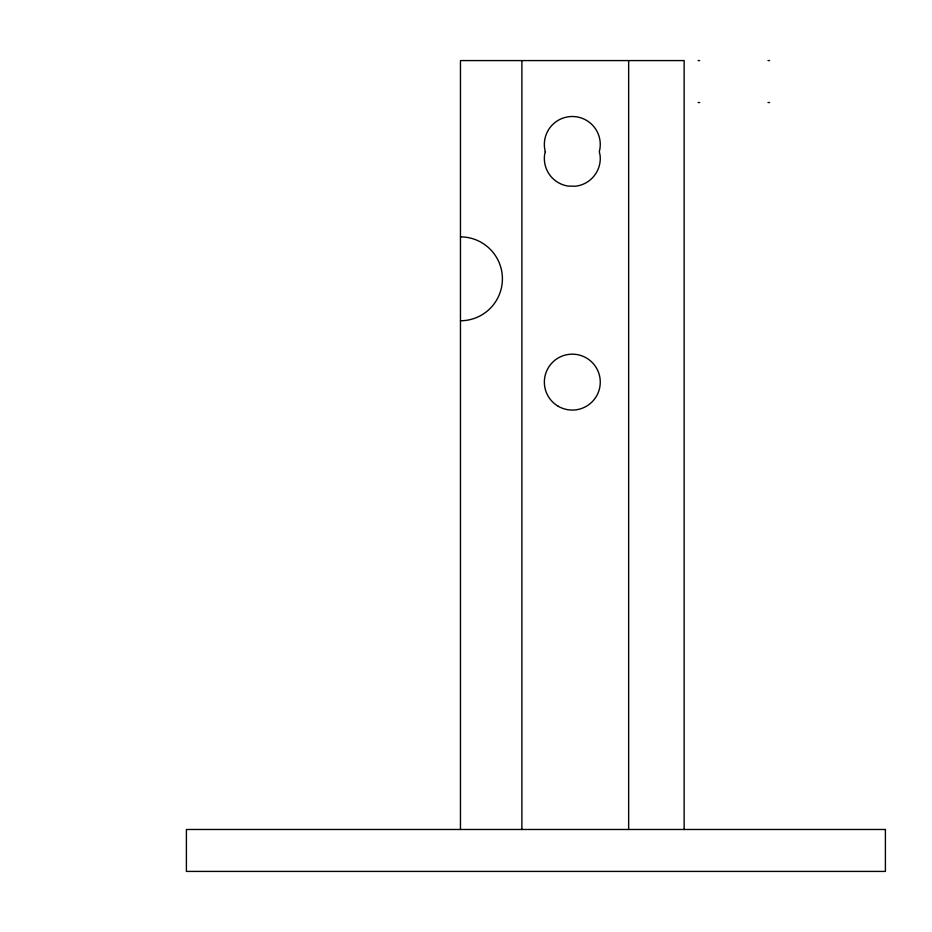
<?xml version="1.0" encoding="UTF-8"?>
<svg xmlns="http://www.w3.org/2000/svg" width="932" height="932" viewBox="0 0 932 932"><rect width="100%" height="100%" fill="white"/><g stroke="black" fill="none" stroke-linecap="round" stroke-linejoin="round"><path stroke-width="1.4" d="M698.126 60.58L699.652 60.58M768.026 60.58L769.552 60.58M698.126 102.52L699.652 102.52M768.026 102.52L769.552 102.52M684.146 829.48L684.146 60.58L460.466 60.58L460.466 829.48M628.657 60.58L628.657 829.48M521.885 60.58L521.885 829.48M460.466 236.879A41.94 41.94 0 0 1 502.406 278.819A41.94 41.94 0 0 1 460.466 320.759M545.302 151.695L544.672 154.164A27.96 27.96 0 0 0 568.042 186.074L575.335 186.237A27.96 27.96 0 0 0 600.103 155.411L599.311 151.695A27.96 27.96 0 0 0 572.306 116.5A27.96 27.96 0 0 0 545.302 151.695M885.4 829.48L186.4 829.48L186.4 871.42L885.4 871.42L885.4 829.48M558.326 406.329A27.96 27.96 0 0 0 600.266 382.12A27.96 27.96 0 0 0 558.326 357.911A27.96 27.96 0 0 0 558.326 406.329"/></g></svg>
